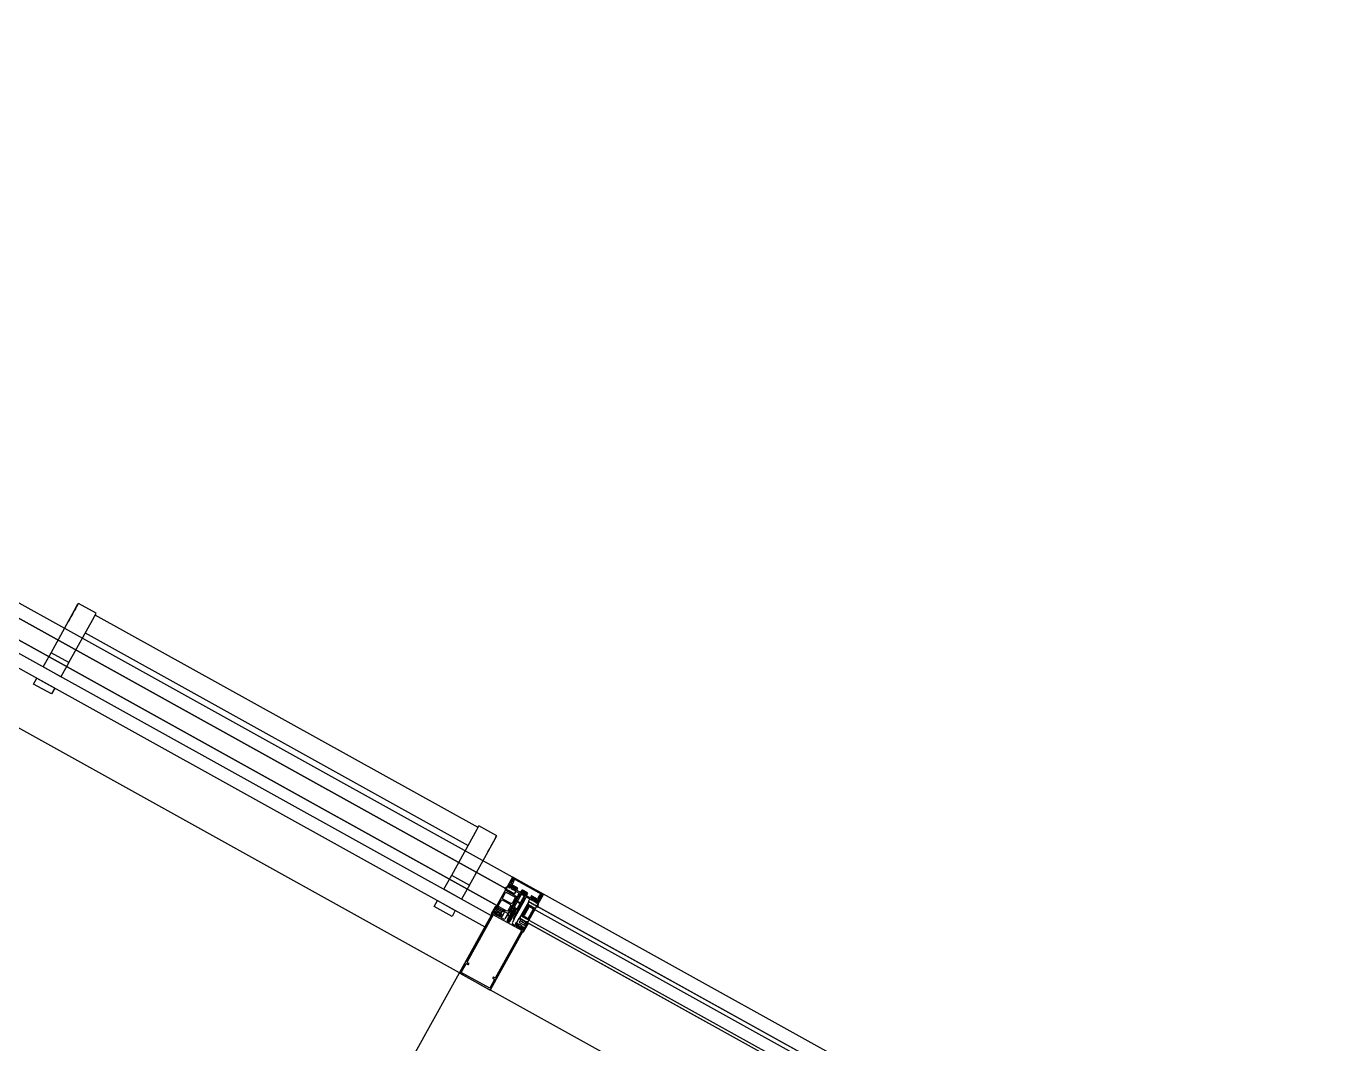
# Model space of a CAD drawing. Header units: metres. Extents: x 2.3 to 42.8, y 0.9 to 31.9.
# Drawn here: x 13.8 to 14.564, y 10.825 to 11.416 of the extents above; entities that cross this region are included whole.
import ezdxf

# ---------------------------------------------------------------- set-up
doc = ezdxf.new("R2010")
doc.units = ezdxf.units.M
for name, color, linetype in [('ARREDI', 9, 'Continuous'), ('PARETI_STRUTTURE', 7, 'Continuous'), ('PILASTRI_SETTI', 8, 'Continuous')]:
    doc.layers.add(name, color=color, linetype=linetype)

msp = doc.modelspace()

# ---------------------------------------------------------------- linework, layer by layer
at = {"layer": 'ARREDI'}
for points in [[(14.08194, 10.922), (14.07891, 10.91657), (14.07937, 10.91632), (14.07991, 10.91729), (14.08102, 10.91819), (14.08108, 10.91829)], [(14.09979, 10.91219), (14.08207, 10.92204), (14.08193, 10.922)], [(14.07882, 10.91642), (14.07813, 10.91585), (14.07727, 10.91561), (14.07729, 10.91539)], [(14.07729, 10.91539), (14.07836, 10.915)], [(14.07875, 10.91485), (14.07858, 10.91495), (14.07836, 10.91499)], [(14.07875, 10.91486), (14.07879, 10.91472), (14.07883, 10.91458)], [(14.07907, 10.91648), (14.07882, 10.91642)], [(14.07883, 10.91459), (14.079, 10.91449)], [(14.079, 10.91449), (14.07914, 10.91453)], [(14.08063, 10.9164), (14.08084, 10.91629), (14.08053, 10.91574), (14.08043, 10.91568), (14.08035, 10.91569), (14.0802, 10.91586), (14.07907, 10.91647)], [(14.07944, 10.91447), (14.07927, 10.91457), (14.07913, 10.91453)], [(14.07944, 10.91448), (14.07948, 10.91434), (14.07952, 10.9142)], [(14.07952, 10.9142), (14.07969, 10.91411)], [(14.0796, 10.91642), (14.08005, 10.91721), (14.08109, 10.91816), (14.08116, 10.91832)], [(14.0796, 10.91641), (14.07967, 10.91615)], [(14.07967, 10.91614), (14.08026, 10.91581)], [(14.07969, 10.91411), (14.07983, 10.91415)], [(14.08013, 10.91409), (14.07996, 10.91419), (14.07982, 10.91414)], [(14.08021, 10.91382), (14.08017, 10.91396), (14.08013, 10.9141)], [(14.08026, 10.91582), (14.0804, 10.91584)], [(14.08089, 10.91718), (14.0805, 10.91682), (14.08032, 10.9165), (14.08037, 10.91634)], [(14.08058, 10.91623), (14.08037, 10.91634)], [(14.0804, 10.91584), (14.0806, 10.91605)], [(14.0806, 10.91604), (14.08058, 10.91622)], [(14.0806, 10.91651), (14.08062, 10.9164)], [(14.08074, 10.9166), (14.08061, 10.91654)], [(14.08342, 10.91511), (14.08277, 10.91584), (14.08167, 10.91644), (14.08074, 10.91659)], [(14.08078, 10.91887), (14.08082, 10.91873)], [(14.08155, 10.92025), (14.08079, 10.91886)], [(14.08082, 10.91874), (14.08107, 10.9186)], [(14.08239, 10.91652), (14.08225, 10.91651), (14.08101, 10.9172), (14.0809, 10.91719)], [(14.08127, 10.91601), (14.08107, 10.91566), (14.08114, 10.9154)], [(14.08108, 10.91829), (14.08112, 10.91849), (14.08108, 10.9186)], [(14.08116, 10.91888), (14.0811, 10.9187)], [(14.0811, 10.9187), (14.08115, 10.91833)], [(14.08115, 10.91539), (14.08218, 10.91482), (14.08244, 10.9149)], [(14.08215, 10.91974), (14.08116, 10.91888)], [(14.08256, 10.91551), (14.08153, 10.91608), (14.08127, 10.91601)], [(14.08249, 10.91944), (14.08153, 10.9177), (14.08157, 10.91756)], [(14.08182, 10.92033), (14.08155, 10.92025)], [(14.08475, 10.9158), (14.08157, 10.91756)], [(14.08182, 10.92033), (14.08254, 10.91992), (14.08281, 10.91999)], [(14.08205, 10.92115), (14.08199, 10.92104)], [(14.08199, 10.92104), (14.08206, 10.92078)], [(14.08232, 10.92123), (14.08205, 10.92116)], [(14.08279, 10.92037), (14.08207, 10.92077)], [(14.08249, 10.91944), (14.08215, 10.91975)], [(14.09898, 10.91198), (14.09064, 10.9166), (14.08231, 10.92123)], [(14.08392, 10.91559), (14.0825, 10.9164), (14.08249, 10.91647), (14.08239, 10.91653)], [(14.08245, 10.91489), (14.08264, 10.91524), (14.08256, 10.9155)], [(14.0837, 10.9139), (14.08308, 10.91425), (14.08286, 10.91431), (14.08279, 10.91439), (14.0828, 10.91447), (14.08311, 10.91503), (14.08332, 10.9149)], [(14.08287, 10.9201), (14.0828, 10.92037)], [(14.08281, 10.92), (14.08287, 10.9201)], [(14.08302, 10.9147), (14.08295, 10.91442)], [(14.08295, 10.91442), (14.08301, 10.9143)], [(14.08301, 10.91429), (14.08573, 10.91278)], [(14.08319, 10.91478), (14.08303, 10.91471)], [(14.08319, 10.91477), (14.0834, 10.91466), (14.08357, 10.9147)], [(14.08331, 10.91491), (14.08342, 10.91494)], [(14.08344, 10.91497), (14.08342, 10.91511)], [(14.08356, 10.91471), (14.08396, 10.91543), (14.08392, 10.9156)], [(14.08378, 10.91364), (14.08371, 10.9139)], [(14.08479, 10.91569), (14.08425, 10.91473), (14.08432, 10.91447)], [(14.08812, 10.91216), (14.08806, 10.91237), (14.08432, 10.91446)], [(14.08478, 10.91569), (14.08476, 10.91581)], [(14.08894, 10.91259), (14.08918, 10.91269), (14.08959, 10.91338), (14.08884, 10.91302), (14.08878, 10.91291), (14.08884, 10.91302), (14.08886, 10.91305), (14.08919, 10.91361), (14.08887, 10.91378), (14.08815, 10.91303), (14.08768, 10.91318), (14.08698, 10.91357), (14.08747, 10.91447), (14.08697, 10.91358), (14.08894, 10.91259)], [(14.08697, 10.91358), (14.08768, 10.91318), (14.0882, 10.91411)], [(14.08699, 10.91357), (14.0875, 10.9145), (14.08699, 10.91357)], [(14.08782, 10.91451), (14.08747, 10.91448)], [(14.0882, 10.91411), (14.08768, 10.91318), (14.0882, 10.91411)], [(14.0878, 10.91312), (14.08768, 10.91319), (14.0878, 10.91312), (14.08832, 10.91405), (14.0878, 10.91312), (14.08832, 10.91405)], [(14.09037, 10.91307), (14.0903, 10.91311), (14.09037, 10.9131), (14.08781, 10.9145)], [(14.08797, 10.91442), (14.08792, 10.91432), (14.09015, 10.91307), (14.09021, 10.91318)], [(14.08808, 10.91433), (14.08802, 10.91437), (14.08795, 10.91442)], [(14.08796, 10.91441), (14.08803, 10.91437)], [(14.08803, 10.91351), (14.08821, 10.91415)], [(14.08809, 10.91328), (14.08848, 10.91401), (14.08809, 10.91328)], [(14.08821, 10.91408), (14.08818, 10.9142)], [(14.08821, 10.91406), (14.08819, 10.91416)], [(14.08832, 10.91405), (14.08839, 10.91405)], [(14.08856, 10.91403), (14.08864, 10.914), (14.08874, 10.91397), (14.08883, 10.91391), (14.08892, 10.91387), (14.08901, 10.91383), (14.08915, 10.91375), (14.08925, 10.91369)], [(14.08499, 10.91128), (14.0788, 10.90012)], [(14.08021, 10.91382), (14.08037, 10.91372)], [(14.08038, 10.91373), (14.08052, 10.91377)], [(14.08081, 10.91371), (14.08065, 10.9138), (14.08051, 10.91376)], [(14.0809, 10.91343), (14.08086, 10.91357), (14.08082, 10.91371)], [(14.0839, 10.90812), (14.08089, 10.90268), (14.0809, 10.9025)], [(14.0809, 10.91344), (14.08106, 10.91334)], [(14.08107, 10.91334), (14.08121, 10.91339)], [(14.0815, 10.91332), (14.08134, 10.91342), (14.0812, 10.91338)], [(14.08159, 10.91305), (14.08155, 10.91319), (14.08151, 10.91333)], [(14.08159, 10.91306), (14.08175, 10.91296)], [(14.08176, 10.91296), (14.0819, 10.913)], [(14.08219, 10.91294), (14.08203, 10.91304), (14.08189, 10.913)], [(14.08324, 10.90307), (14.08336, 10.90326), (14.08311, 10.90335), (14.08296, 10.90341), (14.08288, 10.90344), (14.08279, 10.90346), (14.08273, 10.90349), (14.0823, 10.90375), (14.08234, 10.90385), (14.08275, 10.90427), (14.08286, 10.90438), (14.08739, 10.91254), (14.08892, 10.91168), (14.08439, 10.90353), (14.08384, 10.90332), (14.08377, 10.90337), (14.08366, 10.90347), (14.08355, 10.90355), (14.08333, 10.90372), (14.08319, 10.90383), (14.08308, 10.90393), (14.08301, 10.90398), (14.08291, 10.9041), (14.08298, 10.90404), (14.08308, 10.90397), (14.0832, 10.90388), (14.08338, 10.90375), (14.08367, 10.90354), (14.08384, 10.90342), (14.08398, 10.90334), (14.08406, 10.90327), (14.08402, 10.90336), (14.08276, 10.90423), (14.08282, 10.90415), (14.08286, 10.90361), (14.08294, 10.90354), (14.08257, 10.90341), (14.0824, 10.9032), (14.08216, 10.90287), (14.08234, 10.90319), (14.08252, 10.90351), (14.08385, 10.9031), (14.08378, 10.90311), (14.08373, 10.90314), (14.08364, 10.90315), (14.08352, 10.90321), (14.08324, 10.90307)], [(14.08228, 10.91267), (14.08224, 10.91281), (14.08219, 10.91295)], [(14.08227, 10.91267), (14.08244, 10.91258)], [(14.08244, 10.91258), (14.08258, 10.91262)], [(14.08255, 10.91184), (14.08294, 10.91253), (14.0832, 10.91261)], [(14.08294, 10.91253), (14.08271, 10.91266), (14.08257, 10.91261)], [(14.08293, 10.89783), (14.08912, 10.90898)], [(14.08321, 10.91261), (14.08378, 10.91363)], [(14.08445, 10.90793), (14.08405, 10.90815), (14.08391, 10.90811)], [(14.08396, 10.90091), (14.087, 10.90638), (14.08696, 10.90652)], [(14.08527, 10.91057), (14.08425, 10.90872), (14.08429, 10.90858)], [(14.08487, 10.90826), (14.08429, 10.90858)], [(14.08482, 10.9075), (14.08445, 10.90793)], [(14.08598, 10.90683), (14.08481, 10.9075)], [(14.08525, 10.90776), (14.08486, 10.90826)], [(14.08513, 10.91131), (14.08499, 10.91127)], [(14.08513, 10.91154), (14.0852, 10.91127)], [(14.08521, 10.91127), (14.08582, 10.91094), (14.08513, 10.91131)], [(14.08514, 10.91153), (14.08576, 10.91267), (14.08574, 10.91278)], [(14.08607, 10.90736), (14.08525, 10.90775)], [(14.08557, 10.9105), (14.0854, 10.9106), (14.08526, 10.91056)], [(14.08557, 10.9105), (14.08571, 10.91055)], [(14.08571, 10.91054), (14.08585, 10.9108), (14.08575, 10.91062)], [(14.08575, 10.91063), (14.08582, 10.91036)], [(14.08585, 10.9108), (14.08581, 10.91094)], [(14.08586, 10.91082), (14.08582, 10.91093)], [(14.08583, 10.91036), (14.0859, 10.91032)], [(14.08622, 10.91229), (14.08588, 10.91166), (14.08596, 10.9114)], [(14.0859, 10.91032), (14.08616, 10.91039)], [(14.08637, 10.91117), (14.08595, 10.9114)], [(14.08697, 10.90652), (14.08654, 10.90675), (14.08598, 10.90684)], [(14.08662, 10.90729), (14.086, 10.90734)], [(14.08617, 10.9104), (14.08644, 10.9109)], [(14.08924, 10.91083), (14.08786, 10.9116), (14.08649, 10.91236), (14.08623, 10.91228)], [(14.08644, 10.9109), (14.08637, 10.91116)], [(14.08639, 10.9134), (14.08642, 10.91329)], [(14.08642, 10.9133), (14.09008, 10.91127)], [(14.09025, 10.91158), (14.0866, 10.91361), (14.08649, 10.91358)], [(14.08663, 10.90728), (14.08721, 10.90696), (14.08735, 10.907)], [(14.0868, 10.89958), (14.09062, 10.90646)], [(14.09064, 10.90645), (14.09176, 10.90584), (14.09094, 10.9056), (14.0877, 10.89976), (14.08792, 10.89895), (14.08681, 10.89958)], [(14.09078, 10.90637), (14.08696, 10.89949)], [(14.09092, 10.9063), (14.0871, 10.89941)], [(14.09106, 10.90622), (14.08724, 10.89933)], [(14.08732, 10.9128), (14.08739, 10.91254), (14.08893, 10.91169)], [(14.08734, 10.90699), (14.08837, 10.90884), (14.08832, 10.90898)], [(14.08803, 10.91002), (14.08775, 10.90952)], [(14.08775, 10.90952), (14.08783, 10.90926)], [(14.09, 10.91189), (14.08931, 10.91227), (14.0892, 10.91234), (14.08781, 10.91312), (14.0892, 10.91234), (14.08971, 10.91327), (14.0892, 10.91234), (14.09003, 10.91189), (14.09053, 10.91282)], [(14.08783, 10.90925), (14.0879, 10.90921)], [(14.08789, 10.90921), (14.08816, 10.9093)], [(14.08829, 10.9101), (14.08803, 10.91003)], [(14.08809, 10.91328), (14.08816, 10.91316)], [(14.08816, 10.90929), (14.08826, 10.90946), (14.08812, 10.90921)], [(14.08812, 10.9092), (14.08816, 10.90906)], [(14.08816, 10.90907), (14.08832, 10.90897)], [(14.08821, 10.9121), (14.08842, 10.91216), (14.09217, 10.9101), (14.09244, 10.91019)], [(14.08839, 10.9095), (14.08826, 10.90946)], [(14.08838, 10.90951), (14.08827, 10.90948)], [(14.08829, 10.9101), (14.08871, 10.90987), (14.08897, 10.90995)], [(14.08908, 10.90912), (14.08839, 10.90951), (14.089, 10.90916)], [(14.08845, 10.91264), (14.08871, 10.91313)], [(14.0885, 10.91306), (14.08886, 10.91379), (14.0885, 10.91306)], [(14.08878, 10.9129), (14.08921, 10.9136), (14.08885, 10.91302), (14.08856, 10.91317), (14.0885, 10.91306)], [(14.08884, 10.91301), (14.08855, 10.91317)], [(14.08858, 10.91321), (14.08886, 10.91306)], [(14.08919, 10.91176), (14.08892, 10.91168)], [(14.08897, 10.90994), (14.08932, 10.91056), (14.08925, 10.91083)], [(14.089, 10.90916), (14.08926, 10.90925)], [(14.08904, 10.91268), (14.08918, 10.91268)], [(14.08912, 10.90898), (14.08908, 10.90912)], [(14.08982, 10.91321), (14.08932, 10.91228), (14.08919, 10.91235), (14.08971, 10.91328)], [(14.08926, 10.90924), (14.08989, 10.91038)], [(14.08983, 10.91321), (14.08931, 10.91228), (14.08927, 10.91218), (14.08927, 10.91211), (14.08927, 10.91218), (14.08931, 10.91228)], [(14.09052, 10.91282), (14.09001, 10.91189), (14.08932, 10.91228), (14.08983, 10.91321)], [(14.08984, 10.91325), (14.08939, 10.91275)], [(14.08984, 10.91325), (14.08939, 10.91276)], [(14.08985, 10.91324), (14.08941, 10.91275)], [(14.08972, 10.91325), (14.08976, 10.91319)], [(14.08987, 10.91323), (14.08978, 10.9132)], [(14.09272, 10.90889), (14.09, 10.91041), (14.08989, 10.91038)], [(14.09053, 10.91285), (14.09053, 10.91277), (14.09003, 10.91188), (14.09053, 10.91283)], [(14.09007, 10.91127), (14.09018, 10.9113)], [(14.09026, 10.91313), (14.09018, 10.91318), (14.0901, 10.91322)], [(14.09028, 10.91147), (14.09025, 10.91158)], [(14.09035, 10.91308), (14.09028, 10.91312)], [(14.09052, 10.91278), (14.09037, 10.9131)], [(14.09176, 10.9092), (14.09119, 10.90818), (14.09126, 10.90791)], [(14.09149, 10.90778), (14.09127, 10.90791)], [(14.09149, 10.90779), (14.09153, 10.90765), (14.09157, 10.90751)], [(14.09157, 10.90752), (14.09174, 10.90742), (14.09188, 10.90746)], [(14.09203, 10.90929), (14.09176, 10.9092)], [(14.09201, 10.9075), (14.09187, 10.90745)], [(14.09218, 10.9074), (14.09201, 10.9075)], [(14.09203, 10.90928), (14.09265, 10.90894), (14.09282, 10.90878), (14.09293, 10.90877), (14.09299, 10.90881), (14.09329, 10.90937), (14.09308, 10.90948)], [(14.09218, 10.9074), (14.09222, 10.90727), (14.09226, 10.90713)], [(14.09226, 10.90713), (14.09243, 10.90704), (14.09257, 10.90708)], [(14.09298, 10.91115), (14.09243, 10.91019)], [(14.0927, 10.90711), (14.09256, 10.90707)], [(14.09287, 10.90702), (14.0927, 10.90711)], [(14.09272, 10.9089), (14.09286, 10.90893)], [(14.09319, 10.91031), (14.09279, 10.90958), (14.09283, 10.90942)], [(14.09304, 10.90931), (14.09283, 10.90942)], [(14.09286, 10.90702), (14.09291, 10.90688), (14.09295, 10.90675)], [(14.09287, 10.90892), (14.09306, 10.90913)], [(14.09295, 10.90675), (14.09312, 10.90665), (14.09326, 10.9067)], [(14.09308, 10.91118), (14.09297, 10.91115)], [(14.09307, 10.90912), (14.09304, 10.90931)], [(14.09306, 10.90959), (14.09309, 10.90948)], [(14.09588, 10.90819), (14.09527, 10.9089), (14.09417, 10.90951), (14.0932, 10.90968), (14.09307, 10.90962)], [(14.09309, 10.91117), (14.09627, 10.90941), (14.09641, 10.90945)], [(14.09485, 10.9096), (14.09478, 10.90959), (14.09335, 10.91035), (14.09318, 10.91031)], [(14.09338, 10.90673), (14.09324, 10.90669)], [(14.09356, 10.90664), (14.09339, 10.90673)], [(14.09372, 10.90909), (14.09353, 10.90874)], [(14.09353, 10.90874), (14.0936, 10.90848)], [(14.09355, 10.90664), (14.09359, 10.9065), (14.09364, 10.90636)], [(14.09361, 10.90847), (14.09464, 10.9079)], [(14.09364, 10.90637), (14.09381, 10.90627), (14.09394, 10.90631)], [(14.09399, 10.90916), (14.09373, 10.90908)], [(14.09407, 10.90635), (14.09393, 10.90631)], [(14.09503, 10.90859), (14.094, 10.90916)], [(14.09425, 10.90625), (14.09408, 10.90635)], [(14.09432, 10.90598), (14.09428, 10.90612), (14.09424, 10.90626)], [(14.09464, 10.9079), (14.09491, 10.90798)], [(14.09625, 10.90875), (14.095, 10.90943), (14.09495, 10.90955), (14.09485, 10.90961)], [(14.09491, 10.90798), (14.0951, 10.90832)], [(14.0951, 10.90832), (14.09502, 10.90859)], [(14.09666, 10.90671), (14.09554, 10.90734), (14.09532, 10.9074), (14.09526, 10.90745), (14.09526, 10.90756), (14.09557, 10.9081), (14.09577, 10.90799), (14.09589, 10.90802)], [(14.09548, 10.90778), (14.09541, 10.9075)], [(14.09541, 10.90751), (14.09547, 10.90738)], [(14.09547, 10.90737), (14.09605, 10.90704)], [(14.09565, 10.90786), (14.09549, 10.90779)], [(14.09565, 10.90785), (14.09586, 10.90774), (14.09603, 10.90778)], [(14.0959, 10.90805), (14.09588, 10.90819)], [(14.09602, 10.90779), (14.0962, 10.9081), (14.0963, 10.90864), (14.09624, 10.90874)], [(14.09606, 10.90705), (14.09632, 10.90713)], [(14.09633, 10.90712), (14.09677, 10.90793), (14.09702, 10.9093)], [(14.09728, 10.90951), (14.09711, 10.90933), (14.0969, 10.90785), (14.09636, 10.90687), (14.09682, 10.90663), (14.09983, 10.91206), (14.09979, 10.9122)], [(14.09737, 10.91118), (14.09639, 10.90945)], [(14.09666, 10.90672), (14.09675, 10.90647), (14.09662, 10.90558), (14.09689, 10.90472)], [(14.09748, 10.90961), (14.09713, 10.90945), (14.09702, 10.90931)], [(14.09765, 10.90939), (14.0974, 10.90953), (14.09729, 10.90951)], [(14.09781, 10.91105), (14.09736, 10.91119)], [(14.09748, 10.90961), (14.09759, 10.90976)], [(14.09759, 10.90976), (14.09781, 10.91105)], [(14.09765, 10.90939), (14.09779, 10.90943)], [(14.09773, 10.91184), (14.09768, 10.91175), (14.09775, 10.91148)], [(14.09872, 10.91152), (14.098, 10.91193), (14.09774, 10.91184)], [(14.09775, 10.91148), (14.09848, 10.91108)], [(14.09779, 10.90943), (14.09855, 10.91082)], [(14.09855, 10.91081), (14.09848, 10.91107)], [(14.09873, 10.91152), (14.09899, 10.91159)], [(14.09905, 10.91171), (14.09898, 10.91197)], [(14.09899, 10.9116), (14.09905, 10.91171)], [(14.06993, 10.90038), (14.05474, 10.87302), (14.0512, 10.86665)], [(14.07072, 10.90017), (14.05552, 10.87281), (14.05559, 10.87255), (14.05647, 10.87206)], [(14.07181, 10.90474), (14.06958, 10.90072)], [(14.06958, 10.90072), (14.06962, 10.90055)], [(14.06963, 10.90056), (14.06993, 10.90039), (14.07109, 10.90245)], [(14.08724, 10.891), (14.07072, 10.90018)], [(14.07139, 10.90178), (14.07103, 10.90113), (14.07107, 10.90096)], [(14.07107, 10.90097), (14.07279, 10.90002), (14.07283, 10.89988), (14.07296, 10.89992), (14.07468, 10.89897), (14.07485, 10.89901)], [(14.07135, 10.90253), (14.07189, 10.90222), (14.07211, 10.90216), (14.07218, 10.90211), (14.07218, 10.902), (14.07188, 10.90144), (14.0717, 10.90154)], [(14.07194, 10.9022), (14.07136, 10.90253)], [(14.07199, 10.90207), (14.0719, 10.90164), (14.07155, 10.90183), (14.07138, 10.90179)], [(14.0717, 10.90154), (14.07156, 10.90136)], [(14.07156, 10.90136), (14.07215, 10.9007), (14.07388, 10.89974), (14.07475, 10.89958)], [(14.07197, 10.90478), (14.07181, 10.90474)], [(14.072, 10.90207), (14.07194, 10.90219)], [(14.07197, 10.90478), (14.07258, 10.90445), (14.07272, 10.90431), (14.07308, 10.90384), (14.07329, 10.90399)], [(14.07246, 10.90345), (14.07225, 10.90309), (14.07232, 10.90282)], [(14.07233, 10.90281), (14.07529, 10.90117), (14.07555, 10.90126)], [(14.0726, 10.9017), (14.07242, 10.90137)], [(14.07242, 10.90137), (14.0725, 10.90111)], [(14.07568, 10.90189), (14.07272, 10.90353), (14.07245, 10.90345)], [(14.07249, 10.9011), (14.07405, 10.90024)], [(14.07287, 10.90178), (14.0726, 10.90169)], [(14.07295, 10.90525), (14.07265, 10.90507)], [(14.07265, 10.90507), (14.07329, 10.90399)], [(14.07442, 10.90092), (14.07286, 10.90178)], [(14.07295, 10.90524), (14.07375, 10.9039), (14.07391, 10.90392)], [(14.07403, 10.90396), (14.0739, 10.90392)], [(14.07421, 10.90386), (14.07403, 10.90396)], [(14.07404, 10.90024), (14.07431, 10.90033)], [(14.07421, 10.90387), (14.07425, 10.90373), (14.07429, 10.90359)], [(14.0743, 10.9036), (14.07446, 10.9035), (14.0746, 10.90354)], [(14.07431, 10.90032), (14.07449, 10.90065)], [(14.07449, 10.90065), (14.07442, 10.90091)], [(14.07473, 10.90358), (14.07459, 10.90354)], [(14.07483, 10.8998), (14.07467, 10.8999), (14.07497, 10.90046), (14.07503, 10.9005), (14.07514, 10.90048), (14.07531, 10.90033), (14.07597, 10.89996)], [(14.0749, 10.90348), (14.07482, 10.90352), (14.07473, 10.90358)], [(14.07476, 10.89958), (14.07484, 10.89981)], [(14.07512, 10.90033), (14.07482, 10.90001), (14.07516, 10.89983)], [(14.07484, 10.89901), (14.0752, 10.89967), (14.07516, 10.89983)], [(14.0749, 10.90349), (14.07494, 10.90335), (14.07498, 10.90321)], [(14.07498, 10.90322), (14.07515, 10.90312), (14.07529, 10.90316)], [(14.07526, 10.90035), (14.07513, 10.90033)], [(14.07627, 10.8998), (14.07527, 10.90035)], [(14.07542, 10.9032), (14.07528, 10.90315)], [(14.07561, 10.89935), (14.07529, 10.89876), (14.07533, 10.8986)], [(14.07534, 10.8986), (14.07699, 10.89768), (14.07754, 10.89783)], [(14.0756, 10.9031), (14.07542, 10.90319)], [(14.07555, 10.90125), (14.07576, 10.90162), (14.07568, 10.90188)], [(14.07559, 10.9031), (14.07564, 10.90296), (14.07569, 10.90282)], [(14.07598, 10.89928), (14.07577, 10.8994), (14.07562, 10.89935)], [(14.07726, 10.90286), (14.07569, 10.90281)], [(14.07597, 10.89996), (14.07623, 10.90003)], [(14.07598, 10.89928), (14.07614, 10.89932)], [(14.07727, 10.9025), (14.07601, 10.90247), (14.076, 10.90222)], [(14.07624, 10.90004), (14.07718, 10.90175), (14.07714, 10.90191), (14.07678, 10.90212), (14.07658, 10.90216), (14.076, 10.90222)], [(14.07614, 10.89933), (14.07631, 10.89964)], [(14.07631, 10.89964), (14.07627, 10.8998)], [(14.07727, 10.9025), (14.07725, 10.90285)], [(14.07867, 10.89988), (14.07753, 10.89784)], [(14.0788, 10.89992), (14.07866, 10.89988)], [(14.07879, 10.90012), (14.07884, 10.89998)], [(14.0788, 10.89991), (14.07904, 10.89979), (14.07911, 10.89978)], [(14.07883, 10.89999), (14.07906, 10.89986)], [(14.08137, 10.9018), (14.08144, 10.90174), (14.08151, 10.90169), (14.0816, 10.90162), (14.08169, 10.90155), (14.0818, 10.90148), (14.08202, 10.90133), (14.08224, 10.90117), (14.08245, 10.90102), (14.08255, 10.90095), (14.08265, 10.90088), (14.08273, 10.90083), (14.08281, 10.90076), (14.0829, 10.90074), (14.08285, 10.90078), (14.08278, 10.90084), (14.08269, 10.9009), (14.0826, 10.90096), (14.08251, 10.90103), (14.08231, 10.90118), (14.08199, 10.9014), (14.08178, 10.90154), (14.08166, 10.90162), (14.08159, 10.90168), (14.08151, 10.90173), (14.08144, 10.90179), (14.08138, 10.90184), (14.08159, 10.90148), (14.08229, 10.90047), (14.08224, 10.90051), (14.08216, 10.90058), (14.08206, 10.90065), (14.08192, 10.90076), (14.08173, 10.9009), (14.08161, 10.90101), (14.08152, 10.90108), (14.08129, 10.9016), (14.08044, 10.90207), (14.0803, 10.90203), (14.07946, 10.9005), (14.08053, 10.90202), (14.08125, 10.90191), (14.08129, 10.902), (14.08171, 10.90159), (14.08139, 10.90133), (14.08132, 10.90133), (14.08109, 10.90148), (14.08099, 10.9013), (14.08112, 10.90112), (14.08087, 10.90068), (14.08064, 10.90068), (14.08077, 10.9005), (14.08052, 10.90005), (14.0803, 10.90007), (14.08042, 10.89989), (14.08017, 10.89943), (14.07995, 10.89944), (14.08007, 10.89926), (14.07982, 10.89882), (14.07962, 10.89882), (14.07973, 10.89864), (14.07949, 10.89819), (14.07927, 10.89821), (14.07939, 10.89802), (14.07914, 10.89757), (14.07892, 10.89758), (14.07905, 10.8974), (14.07888, 10.89709), (14.07903, 10.89655), (14.07978, 10.89614), (14.08032, 10.89629), (14.08066, 10.89691), (14.08088, 10.8969), (14.08076, 10.89708), (14.08101, 10.89752), (14.08123, 10.89751), (14.0811, 10.89771), (14.08135, 10.89815), (14.08157, 10.89814), (14.08145, 10.89832), (14.0817, 10.89876), (14.08192, 10.89876), (14.0818, 10.89894), (14.08203, 10.89939), (14.08226, 10.89937), (14.08213, 10.89955), (14.08238, 10.90001), (14.0826, 10.9), (14.08248, 10.90018), (14.08271, 10.90059), (14.08298, 10.90066), (14.08371, 10.90004), (14.0829, 10.89858), (14.08375, 10.90012), (14.08372, 10.90025), (14.08287, 10.90072), (14.08283, 10.90062), (14.08278, 10.90065), (14.08268, 10.90068), (14.0826, 10.90072), (14.08248, 10.90075), (14.08239, 10.90081), (14.08215, 10.9009), (14.08179, 10.90106), (14.08157, 10.90115), (14.08146, 10.90119), (14.08136, 10.90124), (14.08126, 10.90128), (14.08118, 10.90131), (14.08129, 10.90161), (14.08132, 10.9015), (14.08101, 10.90037), (14.08245, 10.9003), (14.08267, 10.9), (14.08256, 10.89998), (14.08249, 10.89999), (14.08242, 10.90002), (14.08234, 10.90006), (14.08224, 10.90009), (14.08215, 10.90013), (14.08204, 10.90018), (14.0818, 10.90028), (14.08144, 10.90043), (14.08122, 10.90053), (14.08111, 10.90057), (14.08101, 10.90061), (14.08091, 10.90066), (14.08083, 10.90068), (14.08088, 10.90071), (14.08091, 10.90047), (14.0806, 10.90075), (14.08078, 10.90037), (14.08108, 10.90048), (14.08153, 10.90129), (14.08162, 10.90127), (14.0817, 10.90124), (14.08182, 10.9012), (14.08199, 10.90113), (14.0822, 10.90106), (14.08232, 10.90102), (14.08245, 10.90097), (14.08253, 10.90095), (14.08135, 10.90133), (14.08113, 10.901), (14.08109, 10.90149), (14.08137, 10.9018)], [(14.07906, 10.89986), (14.07913, 10.89985)], [(14.07913, 10.89986), (14.07934, 10.89984), (14.07912, 10.89979)], [(14.0809, 10.9025), (14.08201, 10.90225), (14.08281, 10.90143), (14.08262, 10.90109), (14.0828, 10.90092), (14.08298, 10.90054), (14.08256, 10.90059), (14.08098, 10.90126), (14.08104, 10.90122), (14.08109, 10.90116), (14.08116, 10.90111), (14.08124, 10.90105), (14.08133, 10.90098), (14.08143, 10.90093), (14.08163, 10.90078), (14.08195, 10.90055), (14.08216, 10.90041), (14.08226, 10.90035), (14.08234, 10.90028), (14.08243, 10.90022), (14.08249, 10.90016), (14.08211, 10.90017), (14.08206, 10.90022), (14.08198, 10.90029), (14.0819, 10.90036), (14.08174, 10.90047), (14.08156, 10.90061), (14.08144, 10.9007), (14.08136, 10.90077), (14.08102, 10.90118), (14.08109, 10.90112), (14.08116, 10.90106), (14.08126, 10.901), (14.08134, 10.90094), (14.08145, 10.90086), (14.08166, 10.9007), (14.08188, 10.90055), (14.08211, 10.9004), (14.08222, 10.90033), (14.0823, 10.90026), (14.0824, 10.90019), (14.08247, 10.90013), (14.08203, 10.89996), (14.0825, 10.90082), (14.08276, 10.9007), (14.08214, 10.89955), (14.08229, 10.8993), (14.08233, 10.89931), (14.08214, 10.89955), (14.08208, 10.8996), (14.082, 10.89965), (14.08191, 10.89972), (14.08182, 10.89979), (14.08161, 10.89993), (14.08129, 10.90015), (14.08108, 10.9003), (14.08098, 10.90036), (14.0809, 10.90043), (14.08082, 10.90049), (14.08075, 10.90054), (14.08069, 10.9006), (14.0809, 10.90024), (14.08095, 10.90019), (14.08102, 10.90014), (14.08112, 10.90006), (14.08122, 10.89997), (14.08143, 10.89982), (14.08155, 10.89972), (14.08166, 10.89964), (14.08173, 10.89958), (14.08219, 10.89947), (14.08212, 10.89952), (14.08204, 10.89958), (14.08196, 10.89964), (14.08186, 10.8997), (14.08176, 10.89977), (14.08154, 10.89993), (14.08132, 10.90008), (14.08111, 10.90023), (14.081, 10.9003), (14.08091, 10.90037), (14.08082, 10.90044), (14.08075, 10.9005), (14.08067, 10.90009), (14.08043, 10.89975), (14.08041, 10.90009), (14.08048, 10.90006), (14.08056, 10.90003), (14.08066, 10.89999), (14.08076, 10.89995), (14.08087, 10.89991), (14.08111, 10.89981), (14.08147, 10.89965), (14.0817, 10.89955), (14.0818, 10.89951), (14.0819, 10.89946), (14.082, 10.89944), (14.08208, 10.8994), (14.08215, 10.89937), (14.08222, 10.89935), (14.08044, 10.89924), (14.0805, 10.89919), (14.0806, 10.89912), (14.08071, 10.89902), (14.08091, 10.89887), (14.08105, 10.89877), (14.08115, 10.89869), (14.08122, 10.89863), (14.08147, 10.8983), (14.08139, 10.89835), (14.08131, 10.89841), (14.08121, 10.89848), (14.08112, 10.89855), (14.08092, 10.89868), (14.0806, 10.89891), (14.08039, 10.89906), (14.08029, 10.89913), (14.08021, 10.89918), (14.08012, 10.89924), (14.08006, 10.8993), (14.08, 10.89935), (14.08026, 10.89895), (14.08033, 10.89889), (14.08043, 10.89881), (14.08053, 10.89872), (14.08074, 10.89857), (14.08086, 10.89847), (14.08097, 10.89839), (14.08104, 10.89834), (14.0815, 10.89822), (14.08143, 10.89826), (14.08135, 10.89833), (14.08126, 10.89839), (14.08117, 10.89846), (14.08107, 10.89854), (14.08085, 10.89868), (14.08062, 10.89885), (14.08042, 10.89899), (14.0803, 10.89907), (14.08022, 10.89913), (14.08012, 10.8992), (14.08005, 10.89925), (14.07998, 10.89884), (14.07974, 10.8985), (14.07952, 10.8988), (14.08043, 10.89746), (14.0806, 10.89731), (14.08079, 10.89703), (14.08044, 10.89701), (14.08077, 10.89699), (14.08089, 10.89693), (14.08049, 10.89721), (14.08038, 10.89728), (14.08017, 10.89743), (14.07995, 10.89759), (14.07973, 10.89774), (14.07961, 10.89781), (14.07953, 10.89788), (14.07943, 10.89795), (14.07936, 10.898), (14.07932, 10.8981), (14.07938, 10.89804), (14.07946, 10.89798), (14.07954, 10.89791), (14.07964, 10.89785), (14.07974, 10.89778), (14.07996, 10.89762), (14.08018, 10.89747), (14.08041, 10.89732), (14.0809, 10.89689), (14.08066, 10.89704), (14.08083, 10.89747), (14.08129, 10.89744), (14.08118, 10.89748), (14.08111, 10.8975), (14.08104, 10.89753), (14.08095, 10.89757), (14.08086, 10.89759), (14.08076, 10.89764), (14.08065, 10.89769), (14.08043, 10.89779), (14.08007, 10.89794), (14.07983, 10.89804), (14.07973, 10.89808), (14.07962, 10.89812), (14.07954, 10.89815), (14.07944, 10.89819), (14.07975, 10.89852), (14.07959, 10.89822), (14.07984, 10.89817), (14.07992, 10.89814), (14.08, 10.89811), (14.08013, 10.89807), (14.08034, 10.89799), (14.08053, 10.89792), (14.08066, 10.89788), (14.08074, 10.89785), (14.08093, 10.89796), (14.08087, 10.89801), (14.08081, 10.89807), (14.08071, 10.89815), (14.08057, 10.89825), (14.08036, 10.8984), (14.08025, 10.8985), (14.08015, 10.89857), (14.07971, 10.89868), (14.07977, 10.89863), (14.07986, 10.89856), (14.07996, 10.8985), (14.08005, 10.89843), (14.08026, 10.89828), (14.08058, 10.89806), (14.08077, 10.89792), (14.08087, 10.89785), (14.08097, 10.89779), (14.08104, 10.89772), (14.08112, 10.89767), (14.08115, 10.8976), (14.08108, 10.89764), (14.081, 10.89771), (14.08092, 10.89777), (14.08082, 10.89784), (14.08072, 10.8979), (14.08051, 10.89806), (14.08029, 10.89821), (14.08007, 10.89836), (14.07996, 10.89843), (14.07988, 10.8985), (14.07978, 10.89857), (14.07971, 10.89863), (14.07972, 10.89884), (14.07979, 10.89881), (14.07987, 10.89879), (14.07997, 10.89874), (14.08007, 10.8987), (14.08018, 10.89866), (14.08041, 10.89856), (14.08078, 10.8984), (14.081, 10.8983), (14.08111, 10.89826), (14.08121, 10.89822), (14.0813, 10.89819), (14.08139, 10.89815), (14.08146, 10.89812), (14.08107, 10.89781), (14.08129, 10.89751)], [(14.07933, 10.89984), (14.07939, 10.89989)], [(14.07948, 10.90015), (14.07939, 10.89988), (14.07951, 10.90011), (14.07953, 10.90018)], [(14.07945, 10.90048), (14.07943, 10.90041)], [(14.07945, 10.90042), (14.07952, 10.90019), (14.07944, 10.90041)], [(14.07946, 10.9005), (14.07945, 10.90043)], [(14.07948, 10.90014), (14.0795, 10.90021)], [(14.0796, 10.89877), (14.07965, 10.89873), (14.07971, 10.89869)], [(14.08009, 10.89913), (14.07987, 10.89942)], [(14.07991, 10.8995), (14.08032, 10.89946)], [(14.0801, 10.89915), (14.07993, 10.89884), (14.08001, 10.89884)], [(14.08187, 10.89873), (14.0818, 10.89874), (14.08173, 10.89877), (14.08165, 10.89881), (14.08155, 10.89884), (14.08145, 10.89888), (14.08134, 10.89894), (14.08111, 10.89904), (14.08076, 10.89919), (14.08052, 10.89929), (14.08041, 10.89933), (14.08031, 10.89937), (14.08022, 10.89941), (14.08013, 10.89944), (14.08006, 10.89947)], [(14.08015, 10.89905), (14.0801, 10.89915)], [(14.08018, 10.89879), (14.08026, 10.89876), (14.08039, 10.89872), (14.08054, 10.89867), (14.08078, 10.89857), (14.08094, 10.89851), (14.08107, 10.89847), (14.08114, 10.89845), (14.08122, 10.89843)], [(14.08044, 10.89977), (14.08028, 10.89946), (14.08035, 10.89946)], [(14.08029, 10.90002), (14.08034, 10.89997), (14.0804, 10.89992), (14.08047, 10.89986), (14.08055, 10.89981), (14.08064, 10.89975)], [(14.08133, 10.89876), (14.08125, 10.89879), (14.08115, 10.89882), (14.08101, 10.89887), (14.08079, 10.89896), (14.08062, 10.89901), (14.08048, 10.89907), (14.08039, 10.8991)], [(14.0805, 10.89967), (14.08044, 10.89977)], [(14.08144, 10.8989), (14.08139, 10.89896), (14.08132, 10.89901), (14.08121, 10.8991), (14.08108, 10.8992), (14.08087, 10.89935), (14.08078, 10.89943), (14.08068, 10.89951), (14.08061, 10.89957), (14.08055, 10.89961)], [(14.08057, 10.8994), (14.08067, 10.89937), (14.08079, 10.89932), (14.08097, 10.89926), (14.08118, 10.89918), (14.08132, 10.89912), (14.08142, 10.89909), (14.0815, 10.89907)], [(14.08079, 10.9004), (14.08063, 10.90009), (14.0807, 10.90008)], [(14.08064, 10.89975), (14.08074, 10.89968), (14.08095, 10.89954), (14.08127, 10.8993), (14.08147, 10.89916), (14.08157, 10.89909), (14.08165, 10.89904), (14.08174, 10.89897), (14.08181, 10.89893), (14.08186, 10.89887)], [(14.08087, 10.90004), (14.08095, 10.90001), (14.08104, 10.89998), (14.08116, 10.89994), (14.08137, 10.89986), (14.08156, 10.89979), (14.08169, 10.89975), (14.08179, 10.89972), (14.08186, 10.89969)], [(14.08113, 10.90101), (14.08096, 10.90072), (14.08117, 10.90068), (14.08124, 10.90065), (14.08133, 10.90062), (14.08144, 10.90058), (14.08161, 10.90053), (14.08185, 10.90043), (14.08197, 10.90039), (14.0821, 10.90035), (14.08244, 10.90028), (14.08279, 10.90091), (14.08313, 10.90153), (14.08348, 10.90215), (14.08395, 10.90247), (14.08388, 10.90248), (14.08381, 10.90251), (14.08372, 10.90255), (14.08363, 10.90258), (14.08353, 10.90262), (14.08342, 10.90266), (14.0832, 10.90276), (14.08284, 10.90293), (14.0826, 10.90302), (14.08249, 10.90307), (14.08239, 10.90311), (14.08229, 10.90315), (14.08221, 10.90318), (14.08243, 10.90365), (14.0825, 10.90359), (14.08258, 10.90352), (14.08268, 10.90347), (14.08283, 10.90336), (14.08317, 10.90316), (14.08297, 10.90331), (14.08282, 10.90341), (14.08269, 10.90351), (14.08261, 10.90356), (14.08254, 10.90362), (14.08237, 10.90369), (14.0825, 10.90375), (14.08357, 10.90289), (14.08357, 10.90289), (14.08389, 10.90264), (14.08399, 10.90257), (14.08364, 10.90279), (14.08363, 10.90279), (14.08392, 10.90257), (14.08352, 10.90264), (14.08346, 10.9027), (14.08339, 10.90275), (14.08328, 10.90284), (14.08316, 10.90293), (14.08295, 10.90309), (14.08285, 10.90317), (14.08276, 10.90325), (14.08269, 10.90331), (14.08263, 10.90335)], [(14.08193, 10.89986), (14.08186, 10.89991), (14.08179, 10.89997), (14.08168, 10.90005), (14.08151, 10.90019), (14.08135, 10.90032), (14.08125, 10.9004), (14.08118, 10.90046), (14.08111, 10.90051)], [(14.08122, 10.90089), (14.08115, 10.90096)], [(14.0814, 10.89841), (14.08157, 10.89872)], [(14.08144, 10.90196), (14.08151, 10.90193), (14.0816, 10.9019), (14.08169, 10.90186), (14.08181, 10.90182), (14.0819, 10.90178), (14.08214, 10.90168), (14.0825, 10.90153), (14.08274, 10.90143), (14.08285, 10.90137), (14.08294, 10.90133), (14.08304, 10.9013), (14.08313, 10.90126), (14.08319, 10.90125), (14.08325, 10.90122)], [(14.08194, 10.89868), (14.08152, 10.89872)], [(14.08247, 10.90095), (14.08169, 10.90138), (14.08155, 10.90134)], [(14.0816, 10.90253), (14.08205, 10.90258), (14.08167, 10.90251), (14.08173, 10.90247), (14.08178, 10.90241), (14.08185, 10.90236), (14.08194, 10.9023), (14.08201, 10.90224), (14.08281, 10.90143), (14.08374, 10.90092), (14.08396, 10.9009)], [(14.08183, 10.90226), (14.08166, 10.90196), (14.08175, 10.90196)], [(14.08172, 10.90242), (14.08179, 10.90237), (14.08185, 10.90231), (14.08194, 10.90224), (14.08204, 10.90219), (14.08213, 10.9021), (14.08235, 10.90196), (14.08258, 10.9018), (14.0828, 10.90166), (14.0829, 10.90157), (14.08299, 10.90151), (14.08308, 10.90145), (14.08316, 10.90138), (14.08323, 10.90134)], [(14.08175, 10.89904), (14.08192, 10.89934)], [(14.08176, 10.89905), (14.08198, 10.89876)], [(14.0836, 10.90185), (14.08353, 10.90186), (14.08346, 10.90189), (14.08338, 10.90193), (14.08328, 10.90196), (14.08318, 10.902), (14.08307, 10.90205), (14.08284, 10.90215), (14.08249, 10.9023), (14.08225, 10.9024), (14.08214, 10.90244), (14.08204, 10.90248), (14.08195, 10.90253), (14.08186, 10.90255), (14.08179, 10.90258)], [(14.08201, 10.90181), (14.08191, 10.90193)], [(14.08191, 10.90191), (14.08199, 10.90188), (14.0821, 10.90184), (14.08227, 10.90178), (14.08251, 10.90169), (14.08267, 10.90163), (14.0828, 10.90159), (14.08287, 10.90156), (14.08295, 10.90155)], [(14.08283, 10.9014), (14.08277, 10.90145), (14.0827, 10.90151), (14.08259, 10.90159), (14.08247, 10.90169), (14.08226, 10.90184), (14.08216, 10.90192), (14.08206, 10.90201), (14.08199, 10.90206), (14.08194, 10.90211)], [(14.08198, 10.89868), (14.08198, 10.89875)], [(14.08217, 10.90288), (14.08201, 10.90258), (14.08209, 10.90258)], [(14.08202, 10.90313), (14.08207, 10.90309), (14.08213, 10.90303), (14.0822, 10.90298), (14.08228, 10.90292), (14.08235, 10.90287)], [(14.08202, 10.89995), (14.08211, 10.89982)], [(14.08203, 10.90224), (14.08212, 10.90217), (14.08232, 10.90203), (14.08264, 10.90181), (14.08285, 10.90165), (14.08294, 10.9016), (14.08304, 10.90153), (14.08311, 10.90146), (14.08319, 10.9014), (14.08325, 10.90136)], [(14.08206, 10.90305), (14.08213, 10.90299), (14.0822, 10.90293), (14.0823, 10.90286), (14.08238, 10.9028), (14.08249, 10.90273), (14.08271, 10.90257), (14.08294, 10.90242), (14.08314, 10.90227), (14.08325, 10.9022), (14.08334, 10.90213), (14.08344, 10.90206), (14.0835, 10.902), (14.08357, 10.90195)], [(14.08209, 10.89966), (14.08226, 10.89996)], [(14.08211, 10.89968), (14.08233, 10.89938)], [(14.08214, 10.89981), (14.08233, 10.8999)], [(14.08223, 10.90279), (14.08217, 10.90289)], [(14.08217, 10.90236), (14.08224, 10.90231), (14.08233, 10.90222), (14.08244, 10.90214), (14.08264, 10.90199), (14.08278, 10.90188), (14.08287, 10.90181), (14.08294, 10.90175), (14.083, 10.9017)], [(14.08263, 10.89992), (14.08222, 10.89996)], [(14.08226, 10.90253), (14.08234, 10.9025), (14.08242, 10.90247), (14.08255, 10.90243), (14.08276, 10.90235), (14.08295, 10.90228), (14.08307, 10.90224), (14.08316, 10.90221), (14.08324, 10.90218)], [(14.08237, 10.90286), (14.08247, 10.90279), (14.08268, 10.90265), (14.083, 10.90242), (14.0832, 10.90228), (14.0833, 10.90221), (14.08338, 10.90215), (14.08347, 10.90208), (14.08354, 10.90203), (14.08359, 10.90199)], [(14.08315, 10.90204), (14.08308, 10.9021), (14.08299, 10.90217), (14.08288, 10.90225), (14.0827, 10.90239), (14.08256, 10.9025), (14.08245, 10.90258), (14.08238, 10.90265)], [(14.08393, 10.90358), (14.0841, 10.90345), (14.08428, 10.90328), (14.08424, 10.90335), (14.0842, 10.90339), (14.08415, 10.90342), (14.08404, 10.90349), (14.08399, 10.90357), (14.08382, 10.90367), (14.08429, 10.90326), (14.08428, 10.90306), (14.08402, 10.90307), (14.08368, 10.90278), (14.08251, 10.90349), (14.08267, 10.90383), (14.08292, 10.90425), (14.08297, 10.90423), (14.08304, 10.90421), (14.08317, 10.90416), (14.08329, 10.90411), (14.08352, 10.90401), (14.08334, 10.90408), (14.08321, 10.90413), (14.08313, 10.90416), (14.08306, 10.90418), (14.08332, 10.90405), (14.08321, 10.90413), (14.08321, 10.90413), (14.08316, 10.90417), (14.08313, 10.90421), (14.08307, 10.90425)], [(14.0833, 10.90236), (14.08323, 10.90242), (14.08314, 10.90249), (14.08302, 10.90259), (14.08282, 10.90274), (14.08268, 10.90285), (14.0826, 10.90292), (14.08252, 10.90298)], [(14.08291, 10.9006), (14.08282, 10.90063)], [(14.08284, 10.89854), (14.0829, 10.89858)], [(14.08332, 10.90117), (14.08291, 10.90121)], [(14.08373, 10.90291), (14.08367, 10.90297), (14.0836, 10.90302), (14.08353, 10.90308), (14.08345, 10.90315), (14.08331, 10.90325), (14.08313, 10.90339), (14.083, 10.90348), (14.08393, 10.90297), (14.08382, 10.90277)], [(14.08302, 10.90055), (14.08302, 10.90062)], [(14.08314, 10.90155), (14.08336, 10.90125)], [(14.08367, 10.90179), (14.08325, 10.90183)], [(14.08338, 10.90124), (14.08336, 10.90117)], [(14.08349, 10.90217), (14.08371, 10.90188)], [(14.08352, 10.90321), (14.08385, 10.90301), (14.08393, 10.90297), (14.08382, 10.90277)], [(14.08402, 10.90241), (14.0836, 10.90246)], [(14.0837, 10.90003), (14.08364, 10.9003)], [(14.08371, 10.9018), (14.08371, 10.90187)], [(14.0838, 10.90283), (14.08382, 10.90276)], [(14.08383, 10.90279), (14.08406, 10.9025)], [(14.08396, 10.90308), (14.08403, 10.90309)], [(14.08406, 10.90242), (14.08406, 10.90249)], [(14.08417, 10.90306), (14.08424, 10.90305)], [(14.08724, 10.89731), (14.08644, 10.89865), (14.08613, 10.89847), (14.08677, 10.89739)], [(14.0912, 10.90615), (14.08738, 10.89926)], [(14.08774, 10.8996), (14.08752, 10.89918)], [(14.0878, 10.89938), (14.08765, 10.8991)], [(14.08786, 10.89917), (14.08779, 10.89903)], [(14.09133, 10.90607), (14.0911, 10.90565)], [(14.09147, 10.90599), (14.09132, 10.90571)], [(14.09161, 10.90591), (14.09153, 10.90578)], [(14.09433, 10.90599), (14.09449, 10.90589), (14.09463, 10.90593)], [(14.09476, 10.90597), (14.09462, 10.90592)], [(14.09493, 10.90587), (14.09477, 10.90597)], [(14.09501, 10.9056), (14.09497, 10.90574), (14.09493, 10.90588)], [(14.09502, 10.9056), (14.09518, 10.90551), (14.09532, 10.90555)], [(14.09545, 10.90558), (14.09531, 10.90554)], [(14.09562, 10.90549), (14.09546, 10.90559)], [(14.09578, 10.90533), (14.09563, 10.90549)], [(14.09578, 10.90533), (14.09668, 10.90462), (14.09688, 10.90472)], [(14.07205, 10.86364), (14.08724, 10.891)], [(14.07938, 10.89785), (14.07915, 10.89747), (14.07886, 10.89697), (14.07895, 10.89693), (14.08021, 10.89622), (14.08047, 10.89669), (14.07921, 10.8974), (14.07913, 10.89744)], [(14.08021, 10.89622), (14.07932, 10.89621), (14.07886, 10.89697)], [(14.07912, 10.89743), (14.07887, 10.89697), (14.07947, 10.89664), (14.07932, 10.89621), (14.07887, 10.89697), (14.07896, 10.89693), (14.08021, 10.89622)], [(14.08057, 10.89705), (14.08042, 10.89699), (14.08032, 10.89695), (14.08014, 10.89688), (14.07912, 10.89744)], [(14.07913, 10.89744), (14.07938, 10.89785), (14.07946, 10.8978)], [(14.07932, 10.89621), (14.08021, 10.89622), (14.08048, 10.89669), (14.07921, 10.8974), (14.07913, 10.89744), (14.0792, 10.89747)], [(14.0794, 10.89788), (14.07917, 10.89817)], [(14.0793, 10.89738), (14.07935, 10.89735), (14.07945, 10.89737), (14.07962, 10.89734), (14.07952, 10.89738), (14.07935, 10.8974), (14.07944, 10.89741), (14.07931, 10.89741), (14.0794, 10.89744), (14.07927, 10.89742), (14.07935, 10.89744), (14.07924, 10.89744), (14.07931, 10.89745), (14.07921, 10.89744), (14.07928, 10.89746), (14.07919, 10.89744)], [(14.07921, 10.89826), (14.07963, 10.89822)], [(14.07946, 10.8978), (14.07937, 10.89784), (14.08068, 10.89712), (14.08087, 10.89747)], [(14.08031, 10.89695), (14.08017, 10.89701), (14.08001, 10.89708), (14.07979, 10.89718), (14.07958, 10.89727), (14.07947, 10.89731), (14.0794, 10.89738)], [(14.07947, 10.89743), (14.07956, 10.8974), (14.07966, 10.89737), (14.07983, 10.89732), (14.08005, 10.89725), (14.08015, 10.89722), (14.08026, 10.89719), (14.08036, 10.89716)], [(14.08014, 10.89689), (14.07947, 10.89664)], [(14.07951, 10.89776), (14.07958, 10.89769), (14.07965, 10.89764), (14.07972, 10.89758), (14.07983, 10.8975), (14.07998, 10.89737), (14.08015, 10.89725), (14.08044, 10.89701), (14.08015, 10.89725), (14.07998, 10.89737)], [(14.07951, 10.89776), (14.07959, 10.89769), (14.07964, 10.89763), (14.07971, 10.89758), (14.07983, 10.89749), (14.07999, 10.89737)], [(14.07955, 10.89733), (14.07962, 10.89735), (14.07973, 10.8973), (14.07988, 10.89723), (14.0801, 10.89715), (14.08033, 10.89707), (14.08002, 10.89715), (14.07977, 10.89725), (14.07966, 10.89729)], [(14.08043, 10.89746), (14.08033, 10.89755), (14.08018, 10.89766), (14.07998, 10.89781), (14.07989, 10.89788), (14.0798, 10.89796), (14.07973, 10.89801), (14.07968, 10.89806)], [(14.07981, 10.89843), (14.07975, 10.89852)], [(14.08025, 10.89705), (14.08047, 10.89701), (14.08032, 10.89707)], [(14.0809, 10.89689), (14.08056, 10.89689), (14.08047, 10.89669), (14.08056, 10.89689)], [(14.08071, 10.89717), (14.08065, 10.89724), (14.0806, 10.89731)], [(14.08068, 10.89712), (14.08089, 10.89693), (14.08089, 10.89686)], [(14.08106, 10.89779), (14.08122, 10.8981)], [(14.0816, 10.89805), (14.08118, 10.89809)], [(14.08141, 10.89843), (14.08163, 10.89814)], [(14.08147, 10.89829), (14.08152, 10.89825)], [(14.08164, 10.89806), (14.08164, 10.89813)], [(14.0828, 10.89758), (14.08166, 10.89554), (14.08181, 10.895)], [(14.08182, 10.895), (14.08347, 10.89409), (14.08364, 10.89413)], [(14.0826, 10.89847), (14.08242, 10.89821), (14.08241, 10.89814)], [(14.08252, 10.89797), (14.08241, 10.89814), (14.08248, 10.89791), (14.08252, 10.89786)], [(14.08252, 10.89797), (14.08257, 10.89792)], [(14.08276, 10.89772), (14.08252, 10.89785)], [(14.08257, 10.89791), (14.08279, 10.89779)], [(14.0826, 10.89847), (14.08285, 10.89854)], [(14.0828, 10.89759), (14.08276, 10.89773)], [(14.08279, 10.89779), (14.08293, 10.89783)], [(14.08364, 10.89413), (14.08396, 10.89472), (14.08392, 10.89488)], [(14.08383, 10.89546), (14.08366, 10.89516)], [(14.08366, 10.89516), (14.0837, 10.89499)], [(14.0837, 10.89499), (14.08391, 10.89487)], [(14.08399, 10.89551), (14.08382, 10.89547)], [(14.08429, 10.89534), (14.085, 10.89495), (14.084, 10.8955)], [(14.08444, 10.89453), (14.08408, 10.89388), (14.08412, 10.89371)], [(14.08412, 10.89372), (14.08584, 10.89277), (14.08589, 10.89263), (14.08601, 10.89268), (14.08773, 10.89172), (14.0879, 10.89176)], [(14.08657, 10.89724), (14.08621, 10.89771), (14.08607, 10.89785), (14.0857, 10.89805), (14.08554, 10.89801), (14.08421, 10.8956), (14.08429, 10.89534)], [(14.08505, 10.89482), (14.08495, 10.89439), (14.0846, 10.89458), (14.08444, 10.89454)], [(14.0846, 10.89411), (14.0852, 10.89345), (14.08692, 10.89249), (14.08781, 10.89234), (14.08788, 10.89256)], [(14.08495, 10.89497), (14.08517, 10.89491), (14.08524, 10.89483), (14.08523, 10.89475), (14.08492, 10.89419), (14.08475, 10.89429), (14.08461, 10.89411)], [(14.08505, 10.89482), (14.085, 10.89496)], [(14.08565, 10.89445), (14.08547, 10.89412)], [(14.08547, 10.89412), (14.08555, 10.89385)], [(14.08555, 10.89385), (14.0871, 10.89299)], [(14.08592, 10.89453), (14.08565, 10.89444)], [(14.0861, 10.89658), (14.08581, 10.89607)], [(14.08582, 10.89606), (14.0859, 10.8958)], [(14.08589, 10.8958), (14.08885, 10.89416)], [(14.08747, 10.89367), (14.08591, 10.89453)], [(14.08637, 10.89666), (14.08611, 10.89657)], [(14.08934, 10.89502), (14.08638, 10.89666)], [(14.08657, 10.89725), (14.08678, 10.89738)], [(14.0871, 10.89299), (14.08736, 10.89308)], [(14.08724, 10.8973), (14.08739, 10.89733)], [(14.08736, 10.89307), (14.08754, 10.8934)], [(14.08769, 10.89727), (14.08752, 10.89737), (14.08738, 10.89733)], [(14.08754, 10.8934), (14.08746, 10.89366)], [(14.08778, 10.897), (14.08774, 10.89714), (14.0877, 10.89728)], [(14.08836, 10.89308), (14.0889, 10.89279), (14.08832, 10.89311), (14.08819, 10.89323), (14.08811, 10.89326), (14.08803, 10.89321), (14.08772, 10.89265), (14.08789, 10.89255)], [(14.08778, 10.897), (14.08795, 10.89691)], [(14.08898, 10.89251), (14.08783, 10.89044), (14.08815, 10.89027)], [(14.08818, 10.89308), (14.08787, 10.89276), (14.08822, 10.89258)], [(14.08789, 10.89177), (14.08826, 10.89242), (14.08821, 10.89259)], [(14.08795, 10.89691), (14.08809, 10.89695)], [(14.08838, 10.89689), (14.08822, 10.89699), (14.08808, 10.89694)], [(14.08832, 10.8931), (14.08818, 10.89308)], [(14.08832, 10.89035), (14.09092, 10.89503), (14.09086, 10.8952)], [(14.08847, 10.89662), (14.08843, 10.89676), (14.08839, 10.8969)], [(14.08847, 10.89662), (14.08863, 10.89652)], [(14.08864, 10.89653), (14.08878, 10.89657)], [(14.08907, 10.89651), (14.08891, 10.8966), (14.08877, 10.89656)], [(14.08886, 10.89415), (14.08912, 10.89424)], [(14.0889, 10.89277), (14.08898, 10.89251), (14.0889, 10.89279)], [(14.08918, 10.89623), (14.08912, 10.89637), (14.08908, 10.89651)], [(14.08913, 10.89423), (14.08942, 10.89475)], [(14.08918, 10.89623), (14.09075, 10.89627)], [(14.08941, 10.89475), (14.08934, 10.89501)], [(14.08948, 10.89563), (14.09008, 10.89557), (14.09026, 10.89553), (14.09086, 10.8952)], [(14.0895, 10.89588), (14.08949, 10.89563)], [(14.0895, 10.89589), (14.09076, 10.89591), (14.09075, 10.89626)], [(14.07264, 10.86308), (14.08784, 10.89045)], [(14.08815, 10.89027), (14.08833, 10.89036)], [(14.07054, 10.86335), (14.0714, 10.86288), (14.07147, 10.8626), (14.0687, 10.85761), (14.05218, 10.86678), (14.05495, 10.87178), (14.05522, 10.87185), (14.05608, 10.87138), (14.05634, 10.87145)], [(14.05634, 10.87145), (14.05654, 10.8718), (14.05647, 10.87206)], [(14.05121, 10.86666), (14.05127, 10.86639)], [(14.05128, 10.86639), (14.06884, 10.85664)], [(14.0691, 10.85672), (14.07265, 10.86309)], [(14.07065, 10.86397), (14.07046, 10.86362), (14.07053, 10.86335)], [(14.07205, 10.86364), (14.07178, 10.86357), (14.07092, 10.86404), (14.07066, 10.86397)], [(14.06884, 10.85664), (14.0691, 10.85672)]]:
    msp.add_lwpolyline(points, dxfattribs=at)
for points in [[(14.07949, 10.90139), (14.08446, 10.91033), (14.08431, 10.91087), (14.07811, 10.91432), (14.07757, 10.91416), (14.0726, 10.9052), (14.07275, 10.90468), (14.07895, 10.90123)], [(14.08822, 10.91414), (14.08804, 10.9135)], [(14.07865, 10.9023), (14.07383, 10.90498), (14.07367, 10.90551), (14.07544, 10.90869), (14.07598, 10.90885), (14.08081, 10.90616), (14.08095, 10.90564), (14.07919, 10.90246)], [(14.08339, 10.91003), (14.08162, 10.90685), (14.08111, 10.90668), (14.07626, 10.90936), (14.07611, 10.9099), (14.07787, 10.91308), (14.07841, 10.91324), (14.08323, 10.91057)], [(14.08639, 10.9134), (14.08649, 10.91357), (14.08673, 10.91345), (14.09028, 10.91147), (14.09019, 10.91131), (14.08995, 10.91143), (14.08639, 10.9134), (14.08649, 10.91357), (14.09005, 10.9116), (14.09028, 10.91147), (14.09019, 10.91131), (14.08663, 10.91328)], [(14.08699, 10.91357), (14.08688, 10.9135), (14.08671, 10.91354), (14.08688, 10.9135)], [(14.08768, 10.91318), (14.08762, 10.9131), (14.08757, 10.91307), (14.0877, 10.91304), (14.0878, 10.91312), (14.0877, 10.91304), (14.08757, 10.91307), (14.08762, 10.9131)], [(14.08815, 10.91303), (14.08847, 10.91269), (14.08894, 10.9126)], [(14.08928, 10.91212), (14.08918, 10.91222), (14.08919, 10.91235), (14.08918, 10.91222)], [(14.09013, 10.91164), (14.09001, 10.91177), (14.09001, 10.91189), (14.09001, 10.91177)], [(14.55893, 10.64554), (14.56009, 10.64761), (14.09141, 10.90783), (14.09025, 10.90576)], [(14.07109, 10.90246), (14.07135, 10.90253)], [(14.08162, 10.8992), (14.08157, 10.89926), (14.0815, 10.89931), (14.0814, 10.8994), (14.08126, 10.89949), (14.08105, 10.89965), (14.08094, 10.89974), (14.08084, 10.89981), (14.08079, 10.89987)], [(14.0844, 10.90353), (14.08286, 10.90438)], [(14.08353, 10.90391), (14.08371, 10.90377), (14.08382, 10.90368), (14.08363, 10.90381), (14.08345, 10.90395), (14.08332, 10.90405)], [(14.55473, 10.63797), (14.55549, 10.63934), (14.08681, 10.89958), (14.08605, 10.89819)], [(14.09114, 10.90536), (14.08801, 10.89972), (14.08824, 10.89892), (14.09117, 10.89729), (14.09487, 10.90397), (14.09195, 10.9056)], [(14.09147, 10.90473), (14.08872, 10.89977), (14.08887, 10.89925), (14.09094, 10.89809), (14.09407, 10.90373), (14.09201, 10.90488)]]:
    msp.add_lwpolyline(points, close=True, dxfattribs=at)
for centre, radius, start, end in [((14.05527, 10.8237), 0.08368, 70.30694, 71.11297), ((14.08644, 10.91576), 0.01914, 249.10577, 252.80099), ((14.05285, 10.81933), 0.08368, 70.30694, 71.11297)]:
    msp.add_arc(centre, radius, start, end, dxfattribs=at)
at = {"layer": 'PARETI_STRUTTURE'}
for points in [[(14.08198, 10.92209), (13.53189, 11.22752)], [(14.0511, 10.86649), (13.50102, 11.17192), (13.51584, 11.1986)], [(13.8243, 11.04665), (13.81397, 11.05239), (13.82884, 11.07917), (13.82938, 11.08015), (13.82972, 11.08076), (13.82984, 11.08097)], [(13.82938, 11.08015), (13.82884, 11.07918), (13.82813, 11.0779), (13.82731, 11.07641), (13.82642, 11.07483), (13.82555, 11.07323), (13.82471, 11.07175), (13.82401, 11.07048)], [(13.82429, 11.04666), (13.83917, 11.07343), (13.83971, 11.07442), (13.84005, 11.07503), (13.84017, 11.07524), (13.82983, 11.08097)], [(14.06189, 10.9508), (13.8396, 11.07423)], [(13.83387, 11.0639), (14.05616, 10.94047)], [(13.79274, 11.05342), (14.06956, 10.89971)], [(13.80941, 11.04417), (13.81397, 11.05239)], [(13.7891, 11.04687), (14.06592, 10.89316), (13.9119, 10.6158)], [(13.81973, 11.03844), (13.8094, 11.04417)], [(13.8243, 11.04666), (13.81973, 11.03843)], [(13.80385, 11.03417), (13.80577, 11.03761)], [(13.80576, 11.03761), (13.81609, 11.03188), (13.81417, 11.02843)], [(13.81418, 11.02844), (13.80385, 11.03417)], [(14.04659, 10.92323), (14.06146, 10.95001), (14.062, 10.951), (14.06234, 10.95161), (14.06246, 10.95181)], [(14.05691, 10.9175), (14.07178, 10.94427), (14.07232, 10.94526), (14.07267, 10.94587), (14.07278, 10.94608), (14.06245, 10.95182)], [(14.06696, 10.93559), (14.06766, 10.93686), (14.06848, 10.93834), (14.06937, 10.93993), (14.07025, 10.94152), (14.07108, 10.943), (14.07178, 10.94428), (14.07233, 10.94525)], [(14.05235, 10.90927), (14.04202, 10.91501), (14.04659, 10.92323)], [(14.04658, 10.92323), (14.05691, 10.9175), (14.05234, 10.90927)], [(14.08198, 10.92209), (14.07815, 10.9152)], [(14.0468, 10.89927), (14.03647, 10.90501), (14.03839, 10.90846)], [(14.03838, 10.90845), (14.04871, 10.90272)], [(14.06901, 10.85655), (14.09989, 10.91214)], [(14.56391, 10.6545), (14.09988, 10.91215)], [(14.04871, 10.90272), (14.04679, 10.89927)], [(14.06956, 10.89972), (14.06592, 10.89316)], [(14.56008, 10.64761), (14.09605, 10.90526)], [(14.55473, 10.63797), (14.0907, 10.89562)], [(14.06901, 10.85655), (14.53303, 10.59889)]]:
    msp.add_lwpolyline(points, dxfattribs=at)
for points in [[(13.52806, 11.22062), (14.07815, 10.91519)], [(13.52271, 11.21098), (14.0728, 10.90555)], [(14.05111, 10.86648), (14.06901, 10.85654), (14.0907, 10.89561), (14.08605, 10.89819), (14.0914, 10.90783), (14.09605, 10.90525), (14.09988, 10.91215), (14.08198, 10.9221)]]:
    msp.add_lwpolyline(points, close=True, dxfattribs=at)
at = {"layer": 'PILASTRI_SETTI'}
msp.add_solid([(12.45144, 10.48269), (14.21491, 13.65874), (12.44283, 10.48747), (14.20632, 13.66351)], dxfattribs=at)

doc.saveas('drawing.dxf')
